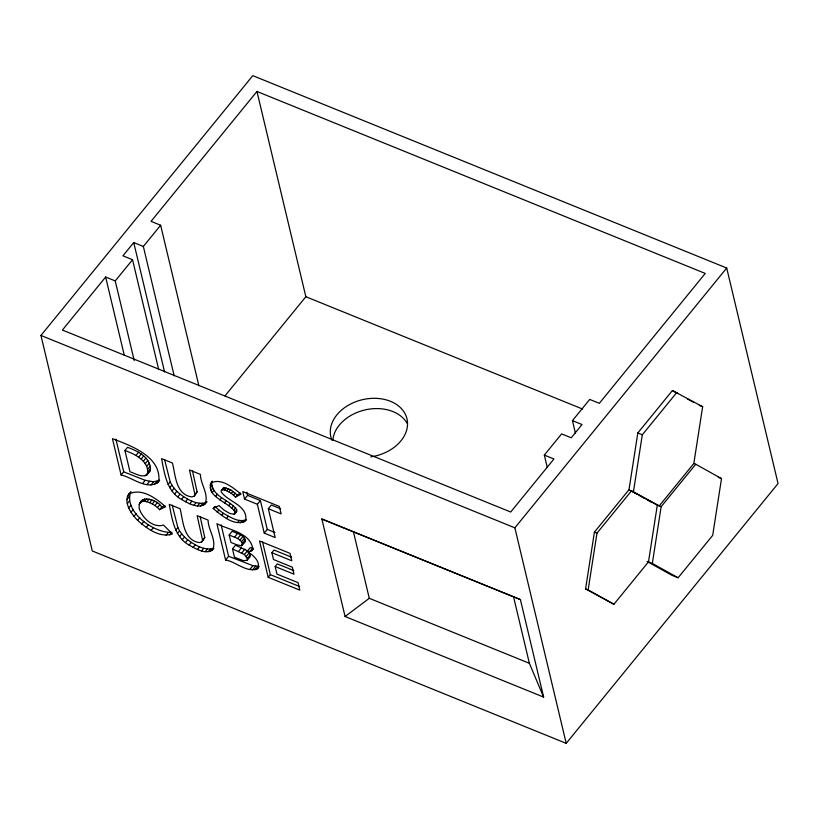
<?xml version="1.0" encoding="UTF-8"?>
<svg xmlns="http://www.w3.org/2000/svg" width="819" height="819" viewBox="0 0 819 819"><rect width="100%" height="100%" fill="white"/><g stroke="black" fill="none" stroke-linecap="round" stroke-linejoin="round"><path stroke-width="1.23" d="M242.352 545.044C242.301 538.523 233.702 537.315 229.166 534.95L232.197 531.234C236.722 533.609 245.321 534.807 245.383 541.328L241.38 545.761L236.845 544.83L230.948 542.434L229.166 534.95M240.551 493.192L237.213 495.034L230.6 489.711L224.345 487.653L221.376 490.294L221.191 491.82C228.01 501.996 247.942 505.159 245.731 520.393C235.248 527.651 221.294 515.141 213.196 508.507L218.97 505.569L224.017 510.094L229.689 513.39L233.865 514.301L234.951 513.626L235.022 511.988C229.31 501.934 203.04 496.119 212.326 481.183L210.012 485.206M234.951 513.626L236.681 511.506L236.752 509.868C230.149 499.713 212.53 497.246 211.742 483.087M232.494 548.904L234.469 557.217L243.233 560.616L247.092 560.411L247.277 558.517L244.42 554.535L232.494 548.904L235.514 545.188L247.44 550.818L244.42 554.535M248.065 551.443L250.307 554.811L250.123 556.705L247.092 560.411M164.742 505.589L161.742 507.063C156.798 498.617 137.51 494 139.21 508.486C142.168 517.956 153.184 528.388 163.462 525.061L172.451 533.896C159.695 538.278 146.755 528.378 137.592 520.372C131.03 513.574 121.99 501.095 130.221 492.383M222.922 489.701L223.106 488.175M613.912 604.279L588.144 589.936L596.969 533.179L631.551 490.765L657.319 505.108L648.494 561.865L613.912 604.279L585.585 588.902L594.41 532.135L628.992 489.721L637.817 432.964L672.399 390.55L702.651 406.715L693.826 463.472L659.244 505.886L628.992 489.721M633.476 491.543L642.301 434.787L676.883 392.373M678.101 577.774L652.333 563.431L661.158 506.664L695.751 464.25L721.508 478.593L712.684 535.36L678.101 577.774L671.693 575.173L647.01 561.424M169.687 535.012L171.847 532.36C153.941 533.456 122.922 511.394 130.938 491.502M124.928 450.522C134.971 454.023 149.222 461.158 147.645 473.873L146.621 475.133C141.083 477.61 135.217 473.372 129.986 471.764L124.928 450.522L127.518 447.338C137.561 450.839 151.812 457.975 150.235 470.7L145.096 475.808M141.984 500.368L139.117 504.443M203.04 505.477L206.961 501.627C200.962 510.851 188.513 503.429 181.47 499.426C166.769 491.308 164.435 473.464 161.568 458.62L172.451 463.042C175.532 475.092 175.614 494.696 191.769 496.887L194.031 496.294L197.092 491.861L192.516 470.956M197.092 491.861L194.031 496.294M213.902 548.198C207.535 556.152 195.966 548.843 189.128 545.116C174.427 536.988 172.092 519.154 169.226 504.309L180.108 508.732C183.19 520.782 183.272 540.386 199.427 542.577L201.689 541.983L204.75 537.551L200.174 516.646M204.75 537.551L201.689 541.983M204.801 504.279C209.572 494.881 200.338 484.08 200.44 474.406L189.486 469.963L194.932 494.512M212.459 549.958C217.23 540.571 207.995 529.76 208.098 520.085L197.144 515.642L202.59 540.192M249.836 551.525L251.802 550.788L252.805 549.17C250.829 532.545 228.655 530.036 216.933 523.679L225.594 560.012C235.708 561.445 247.768 574.006 258.139 568.191C260.299 560.81 252.702 554.821 247.092 551.453L250.123 547.737L252.856 547.809L249.836 551.525L247.092 551.453M40.95 335.452L252.795 75.655L726.709 268.028L778.05 483.548L566.205 743.345L92.291 550.972L40.95 335.452L514.864 527.825L566.205 743.345M134.214 360.544L115.244 280.927L105.641 277.027L62.408 330.047L510.698 512.018L553.931 458.998L544.328 455.098L561.619 433.896L571.232 437.796L582.033 424.539L572.43 420.638L589.721 399.426L599.324 403.327L705.251 273.433L256.951 91.462L151.034 221.355L160.637 225.256L198.874 385.729M174.171 375.839L143.345 246.468L133.743 242.567L122.932 255.815L132.535 259.715L158.62 369.185M115.244 280.927L132.535 259.715M143.345 246.468L160.637 225.256M135.964 455.466L138.565 452.283M121.099 475.02L112.449 438.687C131.081 445.731 161.251 456.48 158.835 481.275C148.198 491.492 132.074 477.149 121.099 475.02L123.7 471.836L115.909 439.138M138.646 457.166L141.237 453.992M141.114 459.111L143.714 455.927M143.325 461.281L145.915 458.097M145.219 463.687L147.809 460.513M146.703 466.359L149.293 463.175M147.686 469.307L150.276 466.124M127.303 496.519L129.474 493.867M148.034 471.959L150.624 468.775M146.621 475.133L150.235 470.7M126.781 499.692L128.941 497.041M142.588 483.497L145.178 480.323L153.573 481.797L159.623 480.2L157.023 483.384M127.303 503.654L129.463 501.003M146.98 484.572L149.57 481.388M128.737 507.923L130.897 505.272M150.972 484.971L153.573 481.797M225 395.874L305.856 296.724L256.951 91.462M131.02 512.213L133.18 509.561M154.361 484.602L156.961 481.418M139.824 503.02L143.13 499.365M140.97 502.016L142.547 501.463L144.707 498.812M142.547 501.463L144.543 501.361L146.703 498.71M134.009 516.4L136.169 513.748M144.543 501.361L146.918 501.75L149.078 499.099M146.918 501.75L149.621 502.661L151.791 500.01M137.592 520.372L139.752 517.721M149.621 502.661L152.273 503.92L154.433 501.269M168.038 484.531L170.198 481.879L164.578 459.551M152.273 503.92L154.945 505.558L157.105 502.907M169.728 487.776L171.888 485.124L170.198 481.879M141.687 524.068L143.847 521.416M128.778 494.154C141.462 487.428 156.296 498.433 165.592 506.777L159.582 509.715L157.453 507.514L159.613 504.862M171.959 490.939L174.119 488.288L171.888 485.124M159.582 509.715L161.742 507.063M146.243 527.426L148.403 524.774M174.672 493.959L176.832 491.308L174.119 488.288M177.846 496.795L180.006 494.144C187.152 499.232 196.069 504.893 205.2 502.825M151.136 530.354L153.307 527.702M181.47 499.426L183.63 496.775M185.473 501.781L187.633 499.129M189.793 503.777L191.953 501.126M166.073 535.268L168.233 532.616M193.949 505.221L196.11 502.569M175.696 530.21L177.856 527.559L172.236 505.231M210.299 487.858L212.029 485.739M197.574 505.968L199.734 503.316M211.087 490.243L212.817 488.114M177.385 533.466L179.545 530.814L177.856 527.559M200.624 506.04L202.784 503.388M212.285 492.444L214.015 490.325M179.617 536.629L181.777 533.978L179.545 530.814M215.612 496.437L217.342 494.318M221.376 490.294L224.345 487.653M182.33 539.639L184.49 536.988L181.777 533.978M222.614 489.782L224.488 490.008L226.218 487.889M224.488 490.008L226.668 490.745L228.399 488.626M219.799 499.918L221.529 497.798M185.503 542.475L187.664 539.823C194.809 544.922 203.726 550.573 212.858 548.505L210.698 551.156M213.196 508.507L214.343 507.094M226.668 490.745L228.87 491.84L230.6 489.711M189.128 545.116L191.288 542.465M228.87 491.84L231.255 493.376L232.985 491.257M217.117 512.11L218.847 509.991L214.926 506.388M224.375 502.979L226.105 500.859M210.606 483.302C220.72 477.19 233.261 487.837 241.052 494.092L235.483 497.153L233.548 495.208L235.278 493.089M193.13 547.471L195.291 544.819M235.483 497.153L237.213 495.034M228.624 505.661L230.354 503.542M221.673 515.448L223.403 513.329C230.098 516.984 238.421 522.86 246.263 519.666L244.533 521.785M197.451 549.467L199.611 546.816M231.828 507.934L233.558 505.814M226.546 518.345L228.276 516.226M233.968 509.981L235.698 507.862M201.607 550.911L203.767 548.259M280.661 508.794L271.345 505.016L268.315 508.722L275.184 537.561L264.24 533.118L257.361 504.279L244.553 499.078L247.584 495.372L246.816 492.158M235.022 511.988L236.752 509.868M233.865 514.301L236.681 511.506M205.231 551.648L207.391 548.996M208.282 551.719L210.442 549.078M237.705 522.532L239.435 520.413M240.448 522.829L242.178 520.7M257.361 504.279L260.391 500.563L247.584 495.372M242.752 522.594L244.482 520.464M234.541 537.131L237.571 533.415M237.633 538.574L240.653 534.858M239.967 540.1L242.997 536.384M225.594 560.012L228.614 556.296L221.12 524.815M241.544 541.728L244.574 538.022M242.373 543.499L245.393 539.793M241.38 545.761L245.383 541.328M238.575 551.371L241.605 547.665M241.8 552.876L244.82 549.17M264.24 533.118L267.26 529.402L260.391 500.563M246.294 556.398L249.324 552.682M251.802 550.788L253.306 548.925M247.277 558.517L250.307 554.811M249.897 569.389L252.917 565.673L258.036 566.154L255.016 569.87M252.661 569.87L255.692 566.154M256.869 569.328L259.132 566.543M293.806 570.587L277.324 563.902L275.164 566.553L293.99 574.191L292.322 567.168L273.485 559.52L271.867 552.692L274.027 550.04L291.595 557.176M275.164 566.553L276.965 574.088L298.034 582.647L299.815 590.141L268.182 577.293L270.342 574.641L262.551 541.943M514.864 527.825L726.709 268.028M345.086 616.502L369.277 598.3L529.381 663.298L543.621 697.092L345.086 616.502L321.857 519L520.393 599.59L543.621 697.092M252.917 565.673L228.614 556.296M145.178 480.323L123.7 471.836M699.283 405.354L702.651 406.715M305.856 296.724L582.637 409.07M637.817 432.964L642.301 434.787M693.826 463.472L695.751 464.25M718.304 477.293L721.508 478.593M657.319 505.108L661.158 506.664M594.41 532.135L596.969 533.179M648.494 561.865L652.333 563.431M585.585 588.902L588.144 589.936M321.857 519L520.393 599.59M268.315 508.722L281.122 513.923L279.34 506.429L242.772 491.584L244.553 499.078M267.26 529.402L274.928 532.514M271.867 552.692L291.779 560.78L290.008 553.337L259.521 540.97L268.182 577.293M270.342 574.641L299.631 586.537M672.399 390.55L677.774 393.54M687.428 398.914L693.877 402.508M632.217 491.513L637.581 494.502M639.731 495.7L644.021 498.095M647.245 499.887L651.535 502.272M218.847 509.991L223.403 513.329M154.945 505.558L157.453 507.514M231.255 493.376L233.548 495.208M176.832 491.308L180.006 494.144M184.49 536.988L187.664 539.823M572.43 420.638L575.388 433.077M544.328 455.098L547.287 467.536M513.493 596.58L529.381 663.298M353.388 531.592L369.277 598.3M133.743 242.567L164.558 371.939M105.641 277.027L124.314 355.395M332.79 440.448A39.117 28.88 -13.4 0 1 365.202 409.879A39.117 28.88 -13.4 0 1 407.268 423.525M331.91 440.12A39.117 28.88 -13.4 0 1 360.821 400.092A39.117 28.88 -13.4 0 1 407.217 419.983A39.117 28.88 -13.4 0 1 370.894 456.838"/></g></svg>
